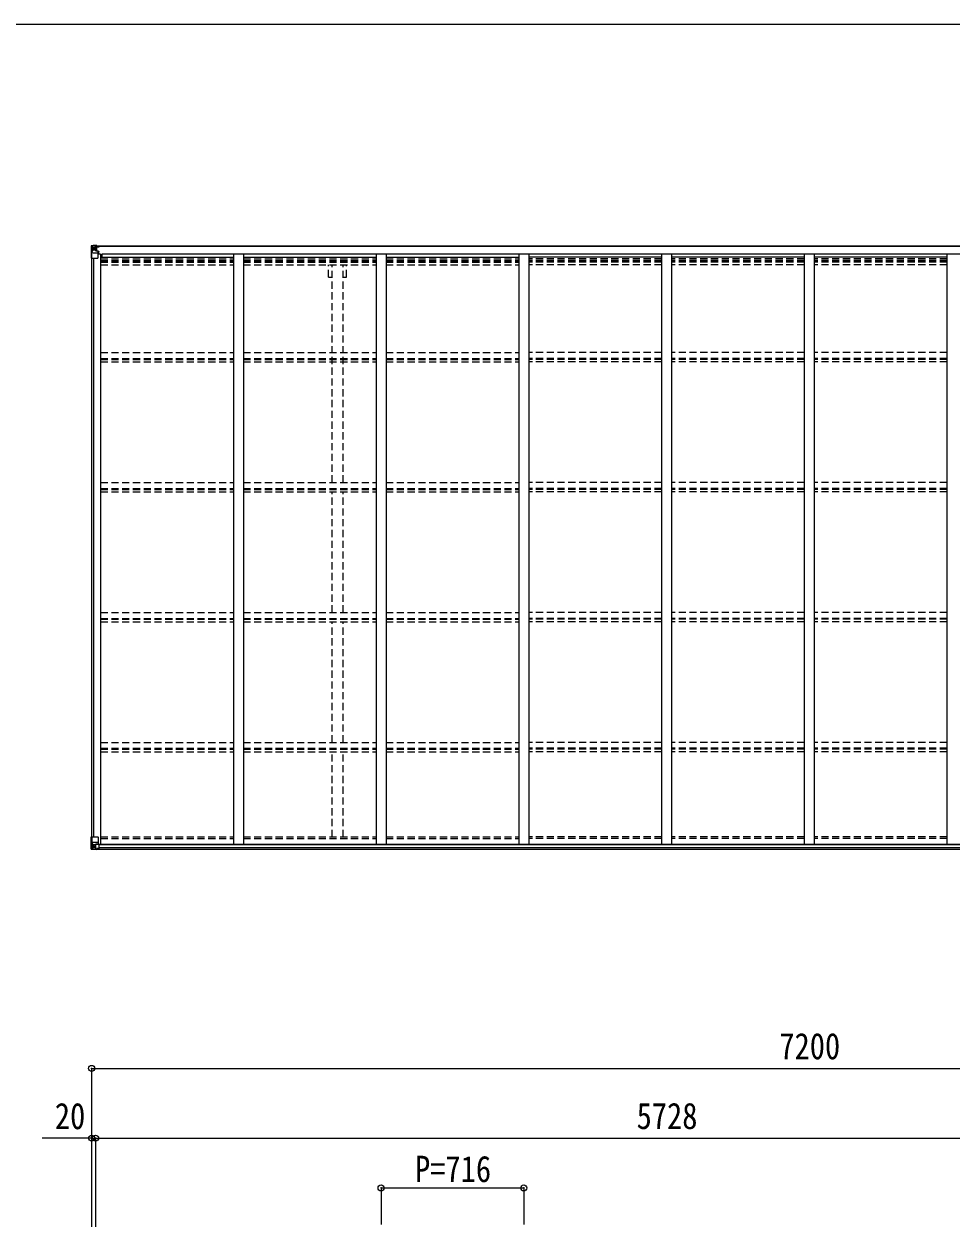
# Model space of a CAD drawing. Units: millimetres at full size, sheet at 1:30. Extents: x -8432 to 8432, y -5820 to 5820.
# Drawn here: x -407 to 4248, y -213 to 5820 of the extents above; entities that cross this region are included whole.
import ezdxf
from ezdxf.enums import TextEntityAlignment as Align

# ---------------------------------------------------------------- set-up
doc = ezdxf.new("R2010")
doc.units = ezdxf.units.MM
doc.header["$LTSCALE"] = 30
doc.header["$PDMODE"] = 32
doc.header["$PDSIZE"] = 30
doc.linetypes.add('DASHED1', pattern=[1.8, 1.2, -0.6])
for name, color, linetype, lineweight in [('0-3_ELV2', 4, 'Continuous', 9), ('0-4_TABLE1', 6, 'Continuous', 9), ('0-6_OTH_LINE', 6, 'Continuous', 9), ('F-0_240', 7, 'Continuous', 9)]:
    doc.layers.add(name, color=color, linetype=linetype, lineweight=lineweight)
doc.styles.add('ＭＳ ゴシック', font='')
doc.styles.get('ＭＳ ゴシック').set_extended_font_data('MS Gothic')

msp = doc.modelspace()

# ---------------------------------------------------------------- linework, layer by layer
at = {"layer": '0-3_ELV2'}
for p, q in [((-46.32, 4707.36), (5673.69, 4707.36)), ((-67.82, 4646.59), (-67.82, 1743.16)), ((-58.12, 4646.59), (-58.12, 1743.16)), ((-46.32, 4705.21), (5673.69, 4705.21)), ((-22.82, 4665.24), (-35.82, 4665.24)), ((-22.82, 4665.24), (-22.82, 1707.14)), ((-22.82, 4651.56), (643.18, 4651.56)), ((-15.32, 4651.56), (-15.32, 4667.08)), ((-15.32, 4667.08), (5647.69, 4667.08)), ((643.18, 4667.06), (643.18, 1707.14)), ((693.18, 4667.06), (693.18, 1707.14)), ((693.18, 4651.56), (1359.18, 4651.56)), ((1359.18, 4667.06), (1359.18, 1707.14)), ((1409.18, 4667.06), (1409.18, 1707.14)), ((1409.18, 4651.56), (2075.18, 4651.56)), ((2075.18, 4667.06), (2075.18, 1707.14)), ((2125.18, 4667.06), (2125.18, 1707.14)), ((2791.18, 4651.56), (2125.18, 4651.56)), ((2791.18, 4667.06), (2791.18, 1707.14)), ((2841.18, 4667.06), (2841.18, 1707.14)), ((3507.18, 4651.56), (2841.18, 4651.56)), ((3507.18, 4667.06), (3507.18, 1707.14)), ((3557.18, 4667.06), (3557.18, 1707.14)), ((4223.19, 4651.56), (3557.18, 4651.56)), ((4223.19, 4667.06), (4223.19, 1707.14)), ((-43.08, 1707.14), (5663.69, 1707.14)), ((-31.32, 1704.87), (5663.69, 1704.87)), ((-31.32, 1689.26), (5663.69, 1689.26)), ((-41.32, 1681.36), (5673.69, 1681.36))]:
    msp.add_line(p, q, dxfattribs=at)
at = {"layer": '0-3_ELV2', "linetype": 'DASHED1'}
for p, q in [((-22.82, 4643.17), (643.18, 4643.17)), ((-22.82, 4634.97), (643.18, 4634.97)), ((-22.82, 4631.04), (643.18, 4631.04)), ((-22.82, 4625.96), (643.18, 4625.96)), ((-22.82, 4612.95), (643.18, 4612.95)), ((693.18, 4643.17), (1359.18, 4643.17)), ((693.18, 4634.97), (1359.18, 4634.97)), ((693.18, 4631.04), (1359.18, 4631.04)), ((693.18, 4625.96), (1359.18, 4625.96)), ((693.18, 4612.95), (1359.18, 4612.95)), ((1120.99, 4551.36), (1120.99, 4612.95)), ((1138.69, 3520.7), (1138.69, 4612.95)), ((1193.69, 3520.7), (1193.69, 4612.95)), ((1211.39, 4551.36), (1211.39, 4612.95)), ((1409.18, 4643.17), (2075.18, 4643.17)), ((1409.18, 4634.97), (2075.18, 4634.97)), ((1409.18, 4631.04), (2075.18, 4631.04)), ((1409.18, 4625.96), (2075.18, 4625.96)), ((1409.18, 4612.95), (2075.18, 4612.95)), ((2791.18, 4643.17), (2125.18, 4643.17)), ((2791.18, 4634.97), (2125.18, 4634.97)), ((2791.18, 4631.04), (2125.18, 4631.04)), ((2791.18, 4625.96), (2125.18, 4625.96)), ((2791.18, 4612.95), (2125.18, 4612.95)), ((3507.18, 4643.17), (2841.18, 4643.17)), ((3507.18, 4634.97), (2841.18, 4634.97)), ((3507.18, 4631.04), (2841.18, 4631.04)), ((3507.18, 4625.96), (2841.18, 4625.96)), ((3507.18, 4612.95), (2841.18, 4612.95)), ((4223.19, 4643.17), (3557.18, 4643.17)), ((4223.19, 4634.97), (3557.18, 4634.97)), ((4223.19, 4631.04), (3557.18, 4631.04)), ((4223.19, 4625.96), (3557.18, 4625.96)), ((4223.19, 4612.95), (3557.18, 4612.95)), ((1120.99, 4551.36), (1138.69, 4551.36)), ((1193.69, 4551.36), (1211.39, 4551.36)), ((-22.82, 4172.36), (643.15, 4172.36)), ((693.18, 4172.36), (1359.15, 4172.36)), ((1409.18, 4172.36), (2075.15, 4172.36)), ((2791.18, 4172.36), (2125.18, 4172.36)), ((3507.18, 4172.36), (2841.18, 4172.36)), ((4223.15, 4172.36), (3557.18, 4172.36)), ((-22.82, 4142.63), (643.15, 4142.63)), ((-22.82, 4138.08), (643.15, 4138.08)), ((-22.82, 4125.07), (643.15, 4125.07)), ((693.18, 4142.63), (1359.15, 4142.63)), ((693.18, 4138.08), (1359.15, 4138.08)), ((693.18, 4125.07), (1359.15, 4125.07)), ((1409.18, 4142.63), (2075.15, 4142.63)), ((1409.18, 4138.08), (2075.15, 4138.08)), ((1409.18, 4125.07), (2075.15, 4125.07)), ((2791.18, 4142.63), (2125.18, 4142.63)), ((2791.18, 4138.08), (2125.18, 4138.08)), ((2791.18, 4125.07), (2125.18, 4125.07)), ((3507.18, 4142.63), (2841.18, 4142.63)), ((3507.18, 4138.08), (2841.18, 4138.08)), ((3507.18, 4125.07), (2841.18, 4125.07)), ((4223.15, 4142.63), (3557.18, 4142.63)), ((4223.15, 4138.08), (3557.18, 4138.08)), ((4223.15, 4125.07), (3557.18, 4125.07)), ((-22.82, 3520.7), (643.15, 3520.7)), ((693.18, 3520.7), (1359.15, 3520.7)), ((1409.18, 3520.7), (2075.15, 3520.7)), ((2791.18, 3520.7), (2125.18, 3520.7)), ((3507.18, 3520.7), (2841.18, 3520.7)), ((4223.15, 3520.7), (3557.18, 3520.7)), ((-22.82, 3490.97), (643.15, 3490.97)), ((-22.82, 3486.42), (643.15, 3486.42)), ((-22.82, 3473.41), (643.15, 3473.41)), ((693.18, 3490.97), (1359.15, 3490.97)), ((693.18, 3486.42), (1359.15, 3486.42)), ((693.18, 3473.41), (1359.15, 3473.41)), ((1138.69, 2868.92), (1138.69, 3473.41)), ((1193.69, 2868.92), (1193.69, 3473.41)), ((1409.18, 3490.97), (2075.15, 3490.97)), ((1409.18, 3486.42), (2075.15, 3486.42)), ((1409.18, 3473.41), (2075.15, 3473.41)), ((2791.18, 3490.97), (2125.18, 3490.97)), ((2791.18, 3486.42), (2125.18, 3486.42)), ((2791.18, 3473.41), (2125.18, 3473.41)), ((3507.18, 3490.97), (2841.18, 3490.97)), ((3507.18, 3486.42), (2841.18, 3486.42)), ((3507.18, 3473.41), (2841.18, 3473.41)), ((4223.15, 3490.97), (3557.18, 3490.97)), ((4223.15, 3486.42), (3557.18, 3486.42)), ((4223.15, 3473.41), (3557.18, 3473.41)), ((-22.82, 2869.04), (643.15, 2869.04)), ((-22.82, 2839.31), (643.15, 2839.31)), ((693.18, 2869.04), (1359.15, 2869.04)), ((693.18, 2839.31), (1359.15, 2839.31)), ((1409.18, 2869.04), (2075.15, 2869.04)), ((1409.18, 2839.31), (2075.15, 2839.31)), ((2791.18, 2869.04), (2125.18, 2869.04)), ((2791.18, 2839.31), (2125.18, 2839.31)), ((3507.18, 2869.04), (2841.18, 2869.04)), ((3507.18, 2839.31), (2841.18, 2839.31)), ((4223.15, 2869.04), (3557.18, 2869.04)), ((4223.15, 2839.31), (3557.18, 2839.31)), ((-22.82, 2834.76), (643.15, 2834.76)), ((-22.82, 2821.75), (643.15, 2821.75)), ((693.18, 2834.76), (1359.15, 2834.76)), ((693.18, 2821.75), (1359.15, 2821.75)), ((1138.69, 2217.26), (1138.69, 2820.55)), ((1193.69, 2217.26), (1193.69, 2820.55)), ((1409.18, 2834.76), (2075.15, 2834.76)), ((1409.18, 2821.75), (2075.15, 2821.75)), ((2791.18, 2834.76), (2125.18, 2834.76)), ((2791.18, 2821.75), (2125.18, 2821.75)), ((3507.18, 2834.76), (2841.18, 2834.76)), ((3507.18, 2821.75), (2841.18, 2821.75)), ((4223.15, 2834.76), (3557.18, 2834.76)), ((4223.15, 2821.75), (3557.18, 2821.75)), ((-22.82, 2217.38), (643.15, 2217.38)), ((-22.82, 2187.65), (643.15, 2187.65)), ((-22.82, 2183.1), (643.15, 2183.1)), ((693.18, 2217.38), (1359.15, 2217.38)), ((693.18, 2187.65), (1359.15, 2187.65)), ((693.18, 2183.1), (1359.15, 2183.1)), ((1409.18, 2217.38), (2075.15, 2217.38)), ((1409.18, 2187.65), (2075.15, 2187.65)), ((1409.18, 2183.1), (2075.15, 2183.1)), ((2791.18, 2217.38), (2125.18, 2217.38)), ((2791.18, 2187.65), (2125.18, 2187.65)), ((2791.18, 2183.1), (2125.18, 2183.1)), ((3507.18, 2217.38), (2841.18, 2217.38)), ((3507.18, 2187.65), (2841.18, 2187.65)), ((3507.18, 2183.1), (2841.18, 2183.1)), ((4223.15, 2217.38), (3557.18, 2217.38)), ((4223.15, 2187.65), (3557.18, 2187.65)), ((4223.15, 2183.1), (3557.18, 2183.1)), ((-22.82, 2170.09), (643.15, 2170.09)), ((693.18, 2170.09), (1359.15, 2170.09)), ((1138.69, 1743.31), (1138.69, 2168.89)), ((1193.69, 1743.31), (1193.69, 2168.89)), ((1409.18, 2170.09), (2075.15, 2170.09)), ((2791.18, 2170.09), (2125.18, 2170.09)), ((3507.18, 2170.09), (2841.18, 2170.09)), ((4223.15, 2170.09), (3557.18, 2170.09)), ((-22.82, 1743.31), (643.18, 1743.31)), ((-22.82, 1734.96), (643.18, 1734.96)), ((693.18, 1743.31), (1359.18, 1743.31)), ((693.18, 1734.96), (1359.18, 1734.96)), ((1409.18, 1743.31), (2075.18, 1743.31)), ((1409.18, 1734.96), (2075.18, 1734.96)), ((2791.18, 1743.31), (2125.18, 1743.31)), ((2791.18, 1734.96), (2125.18, 1734.96)), ((3507.18, 1743.31), (2841.18, 1743.31)), ((3507.18, 1734.96), (2841.18, 1734.96)), ((4223.19, 1743.31), (3557.18, 1743.31)), ((4223.19, 1734.96), (3557.18, 1734.96))]:
    msp.add_line(p, q, dxfattribs=at)
at = {"layer": '0-4_TABLE1'}
for p, q in [((-69.82, 4707.3), (-69.82, 4646.59)), ((-41.32, 4709.99), (-68.88, 4708.3)), ((-68.88, 4708.26), (-68.88, 4708.3)), ((-59.91, 4708.69), (-67.83, 4708.21)), ((-66.97, 4707.24), (-66.97, 4707.17)), ((-66.97, 4646.59), (-66.97, 4707.17)), ((-63, 4703.8), (-65.74, 4707.47)), ((-47.82, 4709.48), (-59.82, 4708.69)), ((-47.82, 4683.49), (-47.82, 4709.59)), ((-47.82, 4708.71), (-41.32, 4709.1)), ((-41.32, 4708.18), (-46.32, 4708.09)), ((-41.32, 4707.36), (-41.32, 4709.99)), ((-36.32, 4707.79), (-36.32, 4707.36)), ((-36.02, 4707.79), (-36.32, 4707.79)), ((-36.02, 4707.79), (-34.33, 4707.36)), ((-69.82, 4646.59), (-36.82, 4646.59)), ((-66.43, 4673.47), (-62.28, 4685.56)), ((-66.43, 4673.47), (-59.82, 4673.26)), ((-62.15, 4700.29), (-59.82, 4700.35)), ((-62.15, 4686.82), (-62.15, 4700.29)), ((-59.82, 4686.79), (-62.15, 4686.82)), ((-46.32, 4700.35), (-59.82, 4700.35)), ((-46.32, 4686.79), (-59.82, 4686.79)), ((-59.82, 4686.79), (-59.82, 4686.79)), ((-59.82, 4673.26), (-35.82, 4673.26)), ((-54.34, 4693.15), (-54.34, 4692.19)), ((-46.32, 4703.88), (-47.82, 4703.88)), ((-46.99, 4683.23), (-36.64, 4681.58)), ((-46.99, 4682.6), (-46.99, 4683.23)), ((-36.64, 4680.95), (-46.99, 4682.6)), ((-37.82, 4703.52), (-46.32, 4703.52)), ((-42.32, 4698.59), (-46.32, 4698.59)), ((-42.32, 4690.39), (-46.32, 4690.39)), ((-46.21, 4702.22), (-42.32, 4702.22)), ((-45.82, 4704.55), (-45.82, 4702.59)), ((-37.82, 4704.55), (-45.82, 4704.55)), ((-37.82, 4704.52), (-45.82, 4704.52)), ((-45.82, 4702.59), (-35.82, 4702.68)), ((-45.82, 4702.43), (-45.82, 4702.59)), ((-30.82, 4702.56), (-45.82, 4702.43)), ((-42.32, 4682.49), (-42.32, 4702.46)), ((-37.82, 4703.52), (-37.82, 4705.21)), ((-36.64, 4681.58), (-36.64, 4680.95)), ((-36.36, 4681.5), (-31.32, 4681.46)), ((-35.82, 4704.29), (-29.82, 4704.29)), ((-35.82, 4647.59), (-35.82, 4680.69)), ((-31.32, 4679.74), (-35.82, 4679.72)), ((-31.32, 4669.59), (-35.82, 4669.59)), ((-32.32, 4681.47), (-32.32, 4679.73)), ((-31.32, 4665.24), (-31.32, 4681.46)), ((-30.82, 4705.21), (-30.82, 4704.29)), ((-29.82, 4702.61), (-29.82, 4705.21)), ((-69.82, 1743.16), (-36.82, 1743.16)), ((-69.82, 1682.45), (-69.82, 1743.16)), ((-66.97, 1743.16), (-66.97, 1682.57)), ((-66.43, 1716.27), (-59.82, 1716.49)), ((-66.43, 1716.27), (-62.28, 1704.19)), ((-59.82, 1702.96), (-62.15, 1702.93)), ((-62.15, 1702.93), (-62.15, 1689.45)), ((-62.15, 1689.45), (-59.82, 1689.39)), ((-59.82, 1716.49), (-35.82, 1716.49)), ((-59.82, 1702.96), (-59.82, 1702.96)), ((-47.82, 1702.96), (-59.82, 1702.96)), ((-59.82, 1689.4), (-47.82, 1689.4)), ((-55.3, 1696.6), (-55.3, 1697.56)), ((-47.82, 1706.94), (-41.32, 1706.94)), ((-47.82, 1706.94), (-47.82, 1680.16)), ((-36.64, 1708.8), (-46.99, 1707.15)), ((-46.99, 1707.15), (-46.99, 1706.94)), ((-44.29, 1706.94), (-36.64, 1708.17)), ((-41.32, 1706.94), (-32.32, 1706.91)), ((-36.64, 1708.17), (-36.64, 1708.8)), ((-35.82, 1742.16), (-35.82, 1709.06)), ((-31.32, 1706), (-31.32, 1685.85)), ((-68.88, 1681.49), (-68.88, 1681.44)), ((-59.91, 1681.06), (-67.83, 1681.53)), ((-66.97, 1682.5), (-66.97, 1682.57)), ((-63, 1685.95), (-65.74, 1682.28)), ((-47.82, 1680.27), (-59.82, 1681.05)), ((-41.32, 1679.76), (-41.32, 1685.7)), ((-32.32, 1685.13), (-41.32, 1685.08))]:
    msp.add_line(p, q, dxfattribs=at)
for points in [[(-41.32, 4708.59), (-46.32, 4708.59), (-46.32, 4683.13)], [(-56.26, 4694.11), (-57.22, 4694.11), (-57.22, 4695.07), (-56.26, 4695.07)], [(-55.3, 4696.03), (-55.3, 4696.99), (-54.34, 4696.99), (-54.34, 4696.03)], [(-54.34, 4692.19), (-55.3, 4692.19), (-55.3, 4693.15)], [(-53.38, 4695.07), (-52.42, 4695.07), (-52.42, 4694.11), (-53.38, 4694.11)], [(-35.82, 4704.29), (-35.82, 4702.67), (-29.82, 4702.72)], [(-56.26, 1694.68), (-57.22, 1694.68), (-57.22, 1695.64), (-56.26, 1695.64)], [(-55.3, 1697.56), (-54.34, 1697.56), (-54.34, 1696.6)], [(-54.34, 1693.72), (-54.34, 1692.76), (-55.3, 1692.76), (-55.3, 1693.72)], [(-53.38, 1695.64), (-52.42, 1695.64), (-52.42, 1694.68), (-53.38, 1694.68)], [(-68.88, 1681.44), (-59.82, 1680.89), (-41.32, 1679.76)], [(-31.32, 1685.85), (-31.33, 1685.74), (-41.32, 1685.7)]]:
    msp.add_lwpolyline(points, dxfattribs=at)
for centre in [(-54.82, 4694.59), (-54.82, 1695.16)]:
    msp.add_circle(centre, 5.3, dxfattribs=at)
for centre, radius, start, end in [((-68.82, 4707.3), 0.999, 93.4424, 179.95083), ((-68.82, 4707.3), 1, 93.50017, 180.00079), ((-68.82, 4707.26), 0.999, 93.4424, 179.95083), ((-67.66, 4720.91), 12.7, 269.24466, 275.10311), ((-65.69, 4707.3), 1.28, 131.17831, 182.45895), ((-56.26, 4696.03), 0.96, 270, 0), ((-56.26, 4693.15), 0.96, 0, 90), ((-53.38, 4696.03), 0.96, 180, 270), ((-53.38, 4693.15), 0.96, 90, 180), ((-46.88, 4684.16), 0.937, 182.32209, 263.26766), ((-46.88, 4683.53), 0.937, 182.32209, 263.26766), ((-45.82, 4705.05), 0.5, 179.99802, 269.99691), ((-45.82, 4705.02), 0.5, 180.00109, 270.00109), ((-45.82, 4702.09), 0.5, 90.52895, 180.04464), ((-45.8, 4701.92), 0.513, 91.88028, 181.04707), ((-36.82, 4647.59), 1, 270, 0), ((-36.75, 4680.65), 0.937, 2.32209, 83.26766), ((-36.75, 4680.02), 0.937, 2.32209, 83.26766), ((-30.68, 4710.25), 7.69, 268.96999, 276.43426), ((-56.26, 1696.6), 0.96, 270, 0), ((-56.26, 1693.72), 0.96, 0, 90), ((-53.38, 1696.6), 0.96, 180, 270), ((-53.38, 1693.72), 0.96, 90, 180), ((-46.88, 1706.21), 0.937, 96.73234, 129.06602), ((-36.82, 1742.16), 1, 0, 90), ((-36.75, 1709.73), 0.937, 276.73234, 357.67791), ((-36.75, 1709.1), 0.937, 276.73234, 357.67791), ((-68.82, 1682.49), 0.999, 180.04917, 266.5576), ((-68.82, 1682.45), 0.999, 180.04917, 266.5576), ((-68.82, 1682.44), 1, 179.99921, 266.49983), ((-67.66, 1668.84), 12.7, 84.89689, 90.75534), ((-65.69, 1682.45), 1.28, 177.54105, 228.82169)]:
    msp.add_arc(centre, radius, start, end, dxfattribs=at)
for centre, major_axis, ratio, start_param, end_param in [((132.12, 4720.61), (201, 12.36), 0.060933, 3.1373463, 3.1378449), ((-66.88, 4708.38), (2, 0.12), 0.060933, 3.1378449, 4.2119296), ((-66.69, 4705.28), (-0.02, 3), 0.466854, 5.5234897, 6.1575023), ((-65.71, 4675.82), (0.85, 2.32), 0.403757, 2.3087461, 3.2744049), ((-65.02, 4700.21), (0.03, 5), 0.573921, 4.7320603, 5.5159136), ((-63.55, 4686.84), (0, 3), 0.468246, 4.2703918, 4.7058971), ((-141.56, 4700.35), (81.75, 0), 0.061163, 0, 0.0007725), ((-65.7, 1713.93), (0.85, -2.32), 0.403757, 3.0087805, 3.9744392), ((-65.02, 1689.53), (0.03, -5), 0.573921, 0.7672717, 1.551125), ((-63.55, 1702.9), (0, -3), 0.468246, 1.5772882, 2.0127935), ((-141.56, 1689.4), (81.75, 0), 0.061163, 6.2824128, 6.2831853), ((-32.32, 1706), (1, -0.021), 0.906239, 0.0187047, 1.589501), ((-66.88, 1681.37), (2, -0.12), 0.060933, 2.0712557, 3.1453404), ((132.12, 1669.13), (201, -12.36), 0.060933, 3.1453404, 3.145839), ((-66.69, 1684.46), (-0.02, -3), 0.466854, 0.125683, 0.7596956), ((-32.32, 1685.84), (1, 0.012), 0.707053, 4.7036637, 6.124411)]:
    msp.add_ellipse(centre, major_axis=major_axis, ratio=ratio, start_param=start_param, end_param=end_param, dxfattribs=at)
at = {"layer": '0-6_OTH_LINE'}
for p, q in [((-67.81, 582.4), (-67.81, -210.25)), ((-67.81, 582.4), (7132.18, 582.4)), ((-67.81, 232.4), (-67.81, -213.01)), ((-67.81, 232.4), (-47.82, 232.4)), ((-47.82, 232.4), (-47.82, -213.01)), ((-47.82, 232.4), (5680.19, 232.4)), ((1384.18, -17.6), (1384.18, -200.05)), ((1384.18, -17.6), (2100.18, -17.6)), ((2100.18, -17.6), (2100.18, -200.05))]:
    msp.add_line(p, q, dxfattribs=at)
at = {"layer": '0-6_OTH_LINE', "lineweight": 18}
msp.add_line((-67.81, 232.4), (-316.65, 232.4), dxfattribs=at)
at = {"layer": '0-6_OTH_LINE'}
for p in [(-67.81, 582.4), (-67.81, 232.4), (-47.82, 232.4), (1384.18, -17.6), (2100.18, -17.6)]:
    msp.add_point(p, dxfattribs=at)
at = {"layer": 'F-0_240', "color": 5}
msp.add_line((-8432.06, 5820), (8007.94, 5820), dxfattribs=at)

# ---------------------------------------------------------------- texts
at = {"layer": '0-6_OTH_LINE', "color": 7, "style": 'ＭＳ ゴシック', "width": 0.85}
for s, p in [('7200', (3382.18, 588.4)), ('20', (-252.41, 238.02)), ('5728', (2666.18, 238.4)), ('P=716', (1554.68, -27.6))]:
    msp.add_text(s, height=132, dxfattribs=at).set_placement(p, align=Align.BOTTOM_LEFT)

doc.saveas('drawing.dxf')
